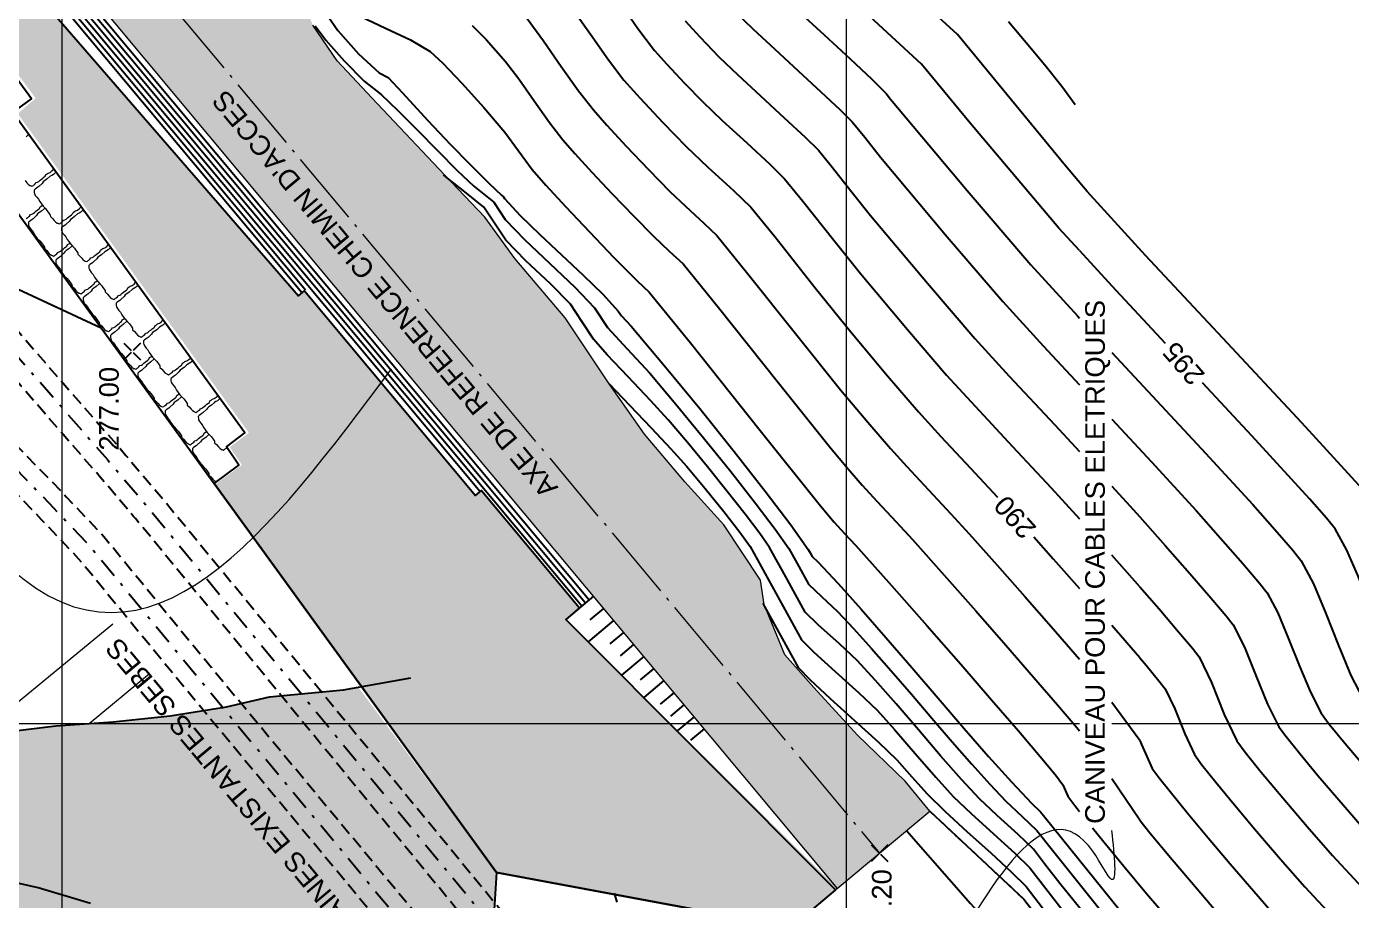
# Model space of a CAD drawing. Extents: x 62405 to 62842, y 108162 to 109685.
# Drawn here: x 62498.88 to 62541.1, y 108494.36 to 108522.2 of the extents above; entities that cross this region are included whole.
import ezdxf
from ezdxf.enums import TextEntityAlignment as Align

# ---------------------------------------------------------------- set-up
doc = ezdxf.new("R2010")
doc.units = 0
doc.header["$LTSCALE"] = 0.999976
doc.header["$MEASUREMENT"] = 0
for name, pattern in [('ACAD_ISO04W100', [30, 24, -3, 0, -3]), ('DOT', [0.55, 0.3, -0.25]), ('NASCOSTA', [9.525, 6.35, -3.175]), ('TRATTEGGIATA2', [9.525, 6.35, -3.175]), ('TRATTOPUNTO2', [12.7, 6.35, -3.175, 0, -3.175])]:
    doc.linetypes.add(name, pattern=pattern)
for name, color, linetype in [('-GZ-Bord route', 7, 'Continuous'), ('colore lago', 131, 'Continuous'), ('Conduite 1000', 170, 'Continuous'), ('coordinate', 2, 'Continuous'), ('curve livello 1 m', 2, 'Continuous'), ('curve livello 1m', 2, 'Continuous'), ('curve livello 5 m', 7, 'Continuous'), ('Limite fiume', 6, 'Continuous'), ('LIN010CO', 2, 'Continuous'), ('LIN018CO', 6, 'Continuous'), ('LIN018TR', 6, 'NASCOSTA'), ('LIN035CO', 1, 'Continuous'), ('pendenze', 2, 'Continuous'), ('Per+Mod Surf', 7, 'Continuous'), ('scavo 1', 254, 'Continuous'), ('TalusHautBas', 7, 'Continuous'), ('TEXT035', 1, 'Continuous')]:
    doc.layers.add(name, color=color, linetype=linetype)
doc.layers.add('0_Hatch', color=2, linetype='Continuous', lineweight=9)
doc.layers.add('Colori bordi', color=5, linetype='Continuous', plot=False)
doc.styles.add('ARIAL', font='arial.ttf')

# ---------------------------------------------------------------- blocks, each defined once
blk = doc.blocks.new('quote')
at = {"layer": 'LIN018CO'}
for p, q in [((0.001, 0.001), (-0.001, -0.001)), ((0.001, -0.001), (-0.001, 0.001))]:
    blk.add_line(p, q, dxfattribs=at)
at = {"layer": 'LIN035CO'}
for p, q in [((-0.013, 0.013), (-0.106, 0.106)), ((0.106, 0.106), (0.013, 0.013)), ((-0.013, -0.013), (-0.106, -0.106)), ((0.106, -0.106), (0.013, -0.013))]:
    blk.add_line(p, q, dxfattribs=at)
at = {"layer": 'TEXT035', "style": 'ARIAL'}
blk.add_attdef('VALORE', text='', height=0.25, dxfattribs=at).set_placement((0, 0.33), align=Align.CENTER)

msp = doc.modelspace()

# ---------------------------------------------------------------- hatches: boundary and pattern name
at = {"layer": '0_Hatch'}
h = msp.add_hatch(color=23, dxfattribs=at)
h.dxf.hatch_style = 1
h.paths.add_polyline_path([(62483.297, 108515.684), (62482.032, 108517.097), (62480.797, 108518.624), (62479.381, 108520.094), (62478.303, 108521.736), (62477.321, 108523.279), (62476.207, 108524.706), (62475.417, 108526.585), (62474.691, 108527.672), (62474.199, 108528.908), (62473.682, 108529.326), (62472.861, 108530.056), (62471.982, 108530.92), (62470.881, 108534.491), (62470.759, 108537.242), (62470.68, 108538.889), (62471.308, 108540.459), (62471.782, 108541.391), (62472.425, 108542.8), (62472.512, 108542.945), (62471.397, 108544.28), (62471.521, 108544.381), (62471.307, 108544.63), (62468.158, 108548.302), (62467.459, 108547.562), (62466.818, 108546.48), (62466.033, 108544.564), (62465.943, 108542.034), (62464.463, 108541.58), (62464.922, 108540.056), (62465.635, 108538.368), (62466.526, 108536.084), (62467.294, 108533.586), (62467.904, 108531.734), (62468.335, 108529.356), (62469.135, 108527.456), (62470.188, 108525.91), (62471.267, 108524.698), (62472.873, 108522.774), (62474.189, 108520.808), (62475.889, 108518.535), (62477.975, 108515.927), (62480.167, 108513.315), (62482.457, 108510.57), (62484.555, 108507.662), (62486.92, 108504.999), (62489.135, 108502.419), (62490.622, 108500.479), (62491.827, 108498.973), (62493.129, 108497.806), (62494.48, 108496.495), (62496.19, 108495.56), (62497.742, 108495.099), (62499.247, 108494.765), (62500.915, 108494.258), (62502.672, 108493.881), (62504.595, 108493.435), (62506.229, 108492.99), (62508.5, 108492.315), (62510.226, 108491.698), (62512.018, 108490.794), (62513.477, 108490.005), (62515.152, 108489.294), (62513.59, 108490.987), (62513.852, 108495.246), (62509.448, 108501.151), (62508.982, 108501.068), (62506.616, 108500.849), (62505.254, 108500.524), (62503.455, 108500.237), (62501.638, 108500.05), (62499.811, 108499.923), (62498.418, 108499.75), (62497.259, 108500.191), (62496.031, 108500.762), (62495.132, 108501.512), (62493.506, 108503.289), (62492.119, 108504.715), (62490.787, 108506.486), (62489.29, 108508.763), (62487.365, 108510.725), (62486.104, 108512.363), (62484.545, 108514.141)])
at = {"layer": 'colore lago', "ltscale": 2.5}
msp.add_hatch(color=256, dxfattribs=at).paths.add_polyline_path([(62418.386, 108536.339), (62418.985, 108535.375), (62423.804, 108527.74), (62427.401, 108522.066), (62428.917, 108522.33), (62431.999, 108520.483), (62435.209, 108517.103), (62435.248, 108508.375), (62442.532, 108497.745), (62448.327, 108490.271), (62450.507, 108487.501), (62519.333, 108487.501), (62517.305, 108489.509), (62515.162, 108489.283), (62513.477, 108490.005), (62512.018, 108490.794), (62510.226, 108491.698), (62508.5, 108492.315), (62506.793, 108492.848), (62504.595, 108493.435), (62502.672, 108493.881), (62500.915, 108494.258), (62499.247, 108494.765), (62497.742, 108495.099), (62496.19, 108495.56), (62494.48, 108496.495), (62493.129, 108497.806), (62491.827, 108498.973), (62490.622, 108500.479), (62489.135, 108502.419), (62486.92, 108504.999), (62484.555, 108507.662), (62482.457, 108510.57), (62480.167, 108513.315), (62477.975, 108515.927), (62475.889, 108518.535), (62474.189, 108520.808), (62472.873, 108522.774), (62471.267, 108524.698), (62470.188, 108525.91), (62469.135, 108527.456), (62468.335, 108529.356), (62467.904, 108531.734), (62467.294, 108533.586), (62466.526, 108536.084), (62465.635, 108538.368), (62464.922, 108540.056), (62464.463, 108541.58), (62465.943, 108542.034), (62466.033, 108544.564), (62466.818, 108546.48), (62467.459, 108547.562), (62468.158, 108548.302), (62471.307, 108544.63), (62466.582, 108550.14), (62461.323, 108555.669), (62452.234, 108564.908), (62445.975, 108571.355), (62438.597, 108578.993), (62431.968, 108586.051), (62422.759, 108596.383), (62419.614, 108600.43), (62418.386, 108602.152)])
at = {"layer": 'Limite fiume', "linetype": 'Continuous'}
h = msp.add_hatch(dxfattribs=at)
h.set_pattern_fill('DOTS', color=256, scale=5, angle=-44.9999, style=0)
h.set_pattern_definition([(225.00005426, (0.10277, -0.05915), (0.1104857485, -0.33145619904), [0, -0.3125])])
h.paths.add_polyline_path([(62504.878, 108507.605), (62505.742, 108508.232), (62505.354, 108508.795), (62505.963, 108509.256), (62498.597, 108519.418), (62499.167, 108519.911), (62493.894, 108527.02), (62493.514, 108526.744), (62492.516, 108530.934), (62507.543, 108513.616), (62507.737, 108513.778), (62513.187, 108507.255), (62513.381, 108507.417), (62516.504, 108503.679), (62516.063, 108503.311), (62524.715, 108494.745), (62523.716, 108493.9), (62524.201, 108493.33), (62513.852, 108495.246)])
at = {"layer": 'scavo 1'}
msp.add_hatch(color=256, dxfattribs=at).paths.add_polyline_path([(62471.01, 108566.95), (62490.287, 108543.354), (62493.868, 108538.026), (62496.302, 108534.794), (62498.473, 108532.507), (62499.4, 108531.059), (62500.442, 108530.191), (62502.093, 108528.83), (62504.467, 108527.208), (62507.064, 108524.292), (62507.501, 108523.45), (62508, 108522.241), (62508.782, 108521.102), (62509.886, 108519.928), (62512.198, 108517.473), (62513.479, 108516.121), (62514.44, 108514.804), (62516.041, 108512.919), (62517.447, 108510.814), (62518.571, 108509.21), (62519.852, 108507.691), (62521.103, 108506.321), (62522.265, 108504.564), (62522.384, 108503.79), (62523.04, 108502.181), (62523.963, 108501.139), (62525.363, 108499.62), (62526.882, 108498.16), (62527.663, 108497.205), (62524.715, 108494.745), (62493.673, 108531.901), (62492.516, 108530.934), (62481.544, 108544.066), (62482.701, 108545.034), (62468.3, 108562.272), (62452.365, 108578.929), (62457.128, 108582.909), (62469.779, 108568.539)])

# ---------------------------------------------------------------- linework, layer by layer
at = {"layer": '-GZ-Bord route', "flags": 128}
msp.add_lwpolyline([(62526.923, 108496.587), (62528.963, 108494.262), (62532.655, 108490.199), (62536.044, 108485.802), (62539.657, 108481.557), (62542.999, 108477.964), (62545.92, 108474.437), (62547.194, 108473.324), (62548.174, 108471.599), (62551.701, 108467.593), (62554.873, 108463.21), (62557.798, 108458.833), (62561.58, 108452.323), (62567.572, 108441.839), (62570.243, 108436.854), (62573.522, 108432.386), (62574.025, 108431.383), (62577.857, 108426.024), (62581.136, 108422.039), (62584.812, 108416.842), (62587.506, 108412.084), (62591.478, 108405.1), (62594.117, 108399.932), (62597.431, 108393.285)], dxfattribs=at)
at = {"layer": 'Colori bordi', "linetype": 'Continuous', "lineweight": 0, "flags": 128}
msp.add_lwpolyline([(62513.59, 108490.987), (62513.852, 108495.246), (62504.852, 108507.641), (62496.282, 108519.444)], dxfattribs=at)
at = {"layer": 'Conduite 1000', "linetype": 'TRATTEGGIATA2', "ltscale": 0.06, "flags": 128}
for points, elevation in [([(62462.951, 108569.266), (62468.482, 108563.313), (62474.066, 108557.787), (62475.014, 108556.513), (62475.806, 108554.754), (62477.042, 108551.158), (62484.673, 108530.139), (62485.796, 108527.96), (62486.539, 108527.03), (62496.147, 108515.461), (62498.015, 108513.188), (62499.314, 108511.67), (62499.508, 108511.447), (62501.86, 108508.75), (62502.044, 108508.532), (62503.096, 108507.296), (62503.169, 108507.21), (62506.669, 108502.962), (62510.917, 108497.796), (62515.172, 108492.623), (62520.198, 108486.553), (62525.225, 108480.482), (62530.361, 108474.313), (62535.499, 108468.144), (62540.212, 108462.497), (62544.926, 108456.851), (62565.713, 108432.084), (62567.128, 108430.36), (62568.411, 108428.898), (62569.163, 108427.961), (62570.114, 108426.834), (62570.457, 108426.45), (62575.082, 108420.662), (62582.399, 108411.97), (62582.754, 108410.872), (62581.736, 108410.542), (62581.445, 108411.441), (62574.254, 108419.984), (62569.64, 108425.759), (62569.306, 108426.133), (62568.337, 108427.281), (62567.592, 108428.209), (62566.312, 108429.667), (62564.89, 108431.401), (62544.106, 108456.164), (62539.391, 108461.812), (62534.677, 108467.459), (62529.539, 108473.629), (62524.402, 108479.799), (62519.374, 108485.87), (62514.347, 108491.942), (62510.09, 108497.117), (62505.844, 108502.281), (62502.347, 108506.525), (62502.28, 108506.604), (62501.229, 108507.839), (62501.048, 108508.052), (62498.701, 108510.744), (62498.504, 108510.971), (62497.195, 108512.501), (62495.322, 108514.78), (62485.71, 108526.354), (62484.894, 108527.375), (62483.691, 108529.709), (62476.034, 108550.802), (62474.81, 108554.36), (62474.086, 108555.967), (62473.256, 108557.084), (62467.714, 108562.568), (62462.167, 108568.537)], 279.04), ([(62463.405, 108565.574), (62465.133, 108563.791), (62469.02, 108559.793), (62472.915, 108555.789), (62473.768, 108554.683), (62474.27, 108553.501), (62475.053, 108551.212), (62475.959, 108548.424), (62476.864, 108545.64), (62482.403, 108528.776), (62483.598, 108526.257), (62484.158, 108525.609), (62494.437, 108513.44), (62495.976, 108511.575), (62496.99, 108510.456), (62498.469, 108508.942), (62499.969, 108507.403), (62500.142, 108507.214), (62501.341, 108505.952), (62503.051, 108503.871), (62504.767, 108501.782), (62509.889, 108495.622), (62515.014, 108489.461), (62518.195, 108485.622), (62525.264, 108477.098), (62530.391, 108470.978), (62534.032, 108466.633), (62535.529, 108464.845), (62535.642, 108464.708), (62536.737, 108463.404), (62545.242, 108453.253), (62545.418, 108453.044), (62561.204, 108434.247), (62563.166, 108431.887), (62565.561, 108428.98), (62566.396, 108428.011), (62567.418, 108426.731), (62568.805, 108425.067), (62572.623, 108420.422), (62576.608, 108415.646), (62580.658, 108410.792), (62581.152, 108409.337), (62580.139, 108408.993), (62579.709, 108410.26), (62575.787, 108414.96), (62571.799, 108419.739), (62567.981, 108424.384), (62566.589, 108426.054), (62565.572, 108427.328), (62564.743, 108428.291), (62562.342, 108431.205), (62560.383, 108433.561), (62544.599, 108452.356), (62544.422, 108452.566), (62535.917, 108462.716), (62534.82, 108464.023), (62534.706, 108464.161), (62533.211, 108465.946), (62529.571, 108470.291), (62524.442, 108476.413), (62517.372, 108484.939), (62514.19, 108488.777), (62509.066, 108494.938), (62503.943, 108501.1), (62502.224, 108503.191), (62500.538, 108505.243), (62499.359, 108506.485), (62499.192, 108506.668), (62497.703, 108508.194), (62496.211, 108509.723), (62495.167, 108510.875), (62493.616, 108512.754), (62483.344, 108524.914), (62482.694, 108525.668), (62481.407, 108528.378), (62475.846, 108545.308), (62474.941, 108548.093), (62474.037, 108550.874), (62473.27, 108553.119), (62472.836, 108554.139), (62472.105, 108555.087), (62468.252, 108559.048), (62464.365, 108563.045), (62462.637, 108564.829)], 277.833)]:
    msp.add_lwpolyline(points, close=True, dxfattribs=dict(at, elevation=elevation))
at = {"layer": 'Conduite 1000', "linetype": 'TRATTOPUNTO2', "ltscale": 0.1, "flags": 128}
for points, elevation in [([(62462.559, 108568.901), (62468.098, 108562.94), (62473.661, 108557.435), (62474.55, 108556.24), (62475.308, 108554.557), (62476.538, 108550.98), (62484.182, 108529.924), (62485.345, 108527.667), (62486.124, 108526.692), (62495.734, 108515.121), (62497.605, 108512.844), (62498.909, 108511.32), (62499.105, 108511.096), (62501.454, 108508.401), (62501.636, 108508.186), (62502.688, 108506.95), (62502.758, 108506.868), (62506.256, 108502.622), (62510.504, 108497.456), (62514.759, 108492.282), (62519.786, 108486.211), (62524.813, 108480.14), (62529.95, 108473.971), (62535.088, 108467.802), (62539.801, 108462.154), (62544.516, 108456.507), (62565.301, 108431.742), (62566.72, 108430.013), (62568.001, 108428.553), (62568.75, 108427.621), (62569.71, 108426.484), (62570.049, 108426.105), (62574.668, 108420.323), (62581.922, 108411.705), (62582.245, 108410.707)], 279.04), ([(62463.021, 108565.201), (62464.749, 108563.418), (62468.636, 108559.42), (62472.51, 108555.438), (62473.302, 108554.411), (62473.77, 108553.31), (62474.545, 108551.043), (62475.45, 108548.258), (62476.355, 108545.474), (62481.905, 108528.577), (62483.146, 108525.962), (62483.751, 108525.261), (62494.026, 108513.097), (62495.571, 108511.225), (62496.601, 108510.09), (62498.086, 108508.568), (62499.58, 108507.036), (62499.751, 108506.85), (62500.939, 108505.597), (62502.637, 108503.531), (62504.355, 108501.441), (62509.478, 108495.28), (62514.602, 108489.119), (62517.784, 108485.281), (62524.853, 108476.755), (62529.981, 108470.634), (62533.622, 108466.289), (62535.117, 108464.503), (62535.231, 108464.366), (62536.327, 108463.06), (62544.832, 108452.909), (62545.008, 108452.7), (62560.794, 108433.904), (62562.754, 108431.546), (62565.152, 108428.636), (62565.984, 108427.67), (62567.003, 108426.392), (62568.393, 108424.725), (62572.211, 108420.08), (62576.198, 108415.303), (62580.184, 108410.526), (62580.646, 108409.165)], 277.833)]:
    msp.add_lwpolyline(points, dxfattribs=dict(at, elevation=elevation))
at = {"layer": 'coordinate', "linetype": 'Continuous', "lineweight": 0}
for p, q in [((62500, 108634.678), (62500, 108487.501)), ((62525, 108634.678), (62525, 108487.501)), ((62491.225, 108500), (62501.294, 108500)), ((62501.294, 108500), (62532.435, 108500)), ((62533.462, 108500), (62561.886, 108500))]:
    msp.add_line(p, q, dxfattribs=at)
at = {"layer": 'curve livello 1 m'}
for p, q in [((62534.034, 108506.93), (62534.357, 108506.578)), ((62534.357, 108504.349), (62533.462, 108505.359)), ((62534.357, 108499.459), (62533.462, 108500.664)), ((62534.357, 108496.912), (62533.462, 108498.238))]:
    msp.add_line(p, q, dxfattribs=at)
at = {"layer": 'curve livello 1 m', "flags": 128}
for points in [[(62541.572, 108507.336), (62539.521, 108509.572), (62537, 108512.27), (62534.541, 108514.903), (62532.676, 108516.945), (62532.676, 108516.945), (62531.99, 108517.756), (62528.544, 108521.937), (62524.577, 108525.575)], [(62517.772, 108522.979), (62518.364, 108522.137), (62518.889, 108521.431), (62519.279, 108520.995), (62519.848, 108520.39), (62520.427, 108519.796), (62521.05, 108519.204), (62521.83, 108518.486), (62522.561, 108517.811), (62523.037, 108517.347), (62523.619, 108516.632), (62524.603, 108515.394), (62525.459, 108514.329), (62526.953, 108512.544), (62528.198, 108511.093), (62529.107, 108510.098), (62530.305, 108508.815), (62531.533, 108507.501), (62532.435, 108506.518)], [(62508.347, 108522.719), (62508.802, 108522.067), (62509.456, 108521.327), (62510.115, 108520.72), (62510.406, 108520.567), (62510.864, 108520.087), (62511.67, 108519.202), (62512.375, 108518.443), (62513.003, 108517.806), (62513.615, 108517.202), (62514.026, 108516.813), (62514.081, 108516.769), (62514.112, 108516.722), (62514.607, 108516.181), (62515.234, 108515.57), (62515.926, 108514.925), (62516.618, 108514.28), (62517.244, 108513.671), (62517.737, 108513.131), (62517.834, 108512.984), (62518.147, 108512.647), (62519.212, 108511.386), (62520.332, 108510.024), (62521.429, 108508.659), (62522.422, 108507.392), (62523.236, 108506.319), (62523.79, 108505.54), (62523.852, 108505.427), (62523.915, 108505.313), (62524.099, 108505.141), (62524.747, 108504.452), (62525.477, 108503.639), (62526.266, 108502.736), (62527.09, 108501.78), (62527.927, 108500.806), (62528.751, 108499.85), (62529.54, 108498.947), (62530.271, 108498.133), (62530.918, 108497.444), (62531.195, 108497.186), (62531.331, 108497.01), (62533.721, 108494.048)], [(62509.527, 108522.514), (62510.319, 108522.142), (62511.116, 108521.77), (62511.742, 108521.399), (62512.146, 108521.025), (62512.752, 108520.392), (62513.449, 108519.62), (62514.124, 108518.828), (62514.561, 108518.232), (62514.993, 108517.643), (62515.432, 108517.141), (62516.066, 108516.449), (62516.814, 108515.654), (62517.597, 108514.84), (62518.333, 108514.092), (62518.72, 108513.729), (62520.034, 108512.116), (62522.253, 108509.325), (62524.183, 108506.924), (62524.616, 108506.412), (62524.949, 108506.052), (62525.301, 108505.672), (62526.442, 108504.392), (62527.571, 108503.115), (62528.648, 108501.888), (62529.635, 108500.753), (62530.493, 108499.757), (62531.184, 108498.943), (62531.668, 108498.357), (62531.907, 108498.043), (62532.067, 108497.686), (62532.286, 108497.379), (62532.435, 108497.189)], [(62514.833, 108522.456), (62515.351, 108521.736), (62515.919, 108520.925), (62516.471, 108520.15), (62516.941, 108519.537), (62517.367, 108519.055), (62517.991, 108518.381), (62518.7, 108517.637), (62519.38, 108516.944), (62519.883, 108516.47), (62520.476, 108515.925), (62520.878, 108515.538), (62521.826, 108514.374), (62523.428, 108512.36), (62524.821, 108510.626), (62525.686, 108509.592), (62526.407, 108508.753), (62526.933, 108508.177), (62527.627, 108507.434), (62528.338, 108506.673), (62528.917, 108506.042), (62529.808, 108505.042), (62530.69, 108504.045), (62531.531, 108503.086), (62532.302, 108502.2), (62532.435, 108502.046)], [(62519.863, 108522.379), (62520.332, 108521.863), (62520.951, 108521.222), (62521.532, 108520.666), (62522.266, 108519.986), (62523.027, 108519.288), (62523.687, 108518.675), (62524.116, 108518.252), (62524.516, 108517.761), (62525.191, 108516.912), (62525.778, 108516.181), (62527.587, 108514.019), (62529.094, 108512.263), (62530.194, 108511.059), (62531.644, 108509.506), (62532.435, 108508.66)], [(62521.475, 108522.649), (62522.027, 108522.117), (62522.722, 108521.47), (62523.474, 108520.78), (62524.195, 108520.117), (62524.797, 108519.552), (62525.195, 108519.156), (62525.589, 108518.668), (62526.097, 108518.032), (62528.221, 108515.495), (62529.989, 108513.434), (62531.281, 108512.02), (62532.435, 108510.784)], [(62523.432, 108522.72), (62524.296, 108521.927), (62525.124, 108521.165), (62525.817, 108520.516), (62526.274, 108520.061), (62526.416, 108519.884), (62528.854, 108516.97), (62530.885, 108514.604), (62532.367, 108512.981), (62532.435, 108512.909)], [(62513.077, 108522.231), (62513.528, 108521.782), (62514.14, 108521.084), (62514.566, 108520.524), (62515.058, 108519.83), (62515.548, 108519.139), (62515.967, 108518.59), (62516.347, 108518.156), (62516.895, 108517.557), (62517.543, 108516.869), (62518.219, 108516.165), (62518.857, 108515.518), (62519.363, 108515.045), (62519.799, 108514.633), (62520.93, 108513.245), (62522.84, 108510.842), (62524.502, 108508.775), (62525.053, 108508.117), (62525.511, 108507.582), (62525.986, 108507.065), (62526.594, 108506.415), (62527.109, 108505.857), (62528.125, 108504.717), (62529.13, 108503.58), (62530.09, 108502.487), (62530.969, 108501.476), (62531.733, 108500.589), (62532.348, 108499.865), (62532.435, 108499.76)], [(62532.302, 108519.702), (62531.868, 108520.283), (62531.326, 108520.967), (62530.74, 108521.678), (62530.171, 108522.341)], [(62533.174, 108493.212), (62531.81, 108494.903), (62531.81, 108494.903), (62531.324, 108495.53), (62530.964, 108495.993), (62530.964, 108495.993), (62530.478, 108496.459), (62529.809, 108497.066), (62529.247, 108497.598), (62529.247, 108497.598), (62528.674, 108498.215), (62528.01, 108498.97), (62527.301, 108499.794), (62526.592, 108500.618), (62525.928, 108501.373), (62525.355, 108501.99), (62525.355, 108501.99), (62524.783, 108502.529), (62524.106, 108503.141), (62523.691, 108503.546), (62523.691, 108503.546), (62523.124, 108504.575), (62522.56, 108505.6), (62522.242, 108506.046), (62521.776, 108506.66), (62521.207, 108507.386), (62520.58, 108508.167), (62519.938, 108508.947), (62519.328, 108509.67), (62519.328, 108509.67), (62518.764, 108510.288), (62518.053, 108511.035), (62517.384, 108511.74), (62516.946, 108512.234), (62516.946, 108512.234), (62516.571, 108512.804), (62516.209, 108513.349), (62516.209, 108513.349), (62515.575, 108514.001), (62514.79, 108514.733), (62514.154, 108515.386), (62514.154, 108515.386), (62513.791, 108515.937), (62513.452, 108516.443), (62513.452, 108516.443), (62512.903, 108516.883), (62512.238, 108517.405), (62512.238, 108517.405), (62512.163, 108517.476)], [(62533.462, 108511.809), (62534.322, 108510.888), (62536.326, 108508.744), (62537.956, 108506.966), (62538.657, 108506.175), (62539.23, 108505.513), (62539.502, 108505.181), (62539.889, 108504.439), (62540.285, 108503.496), (62540.686, 108502.482), (62541.085, 108501.529), (62541.477, 108500.769), (62541.799, 108500.352), (62542.415, 108499.614), (62543.141, 108498.773), (62550.988, 108490.328), (62552.919, 108488.197), (62552.937, 108488.172)], [(62517.447, 108510.814), (62518.09, 108510.14), (62518.78, 108509.417), (62519.416, 108508.74), (62519.919, 108508.181), (62520.502, 108507.486), (62521.097, 108506.75), (62521.609, 108506.091), (62521.944, 108505.63), (62522.76, 108504.149), (62523.58, 108502.662), (62523.973, 108502.267), (62524.653, 108501.647), (62525.398, 108500.973), (62525.983, 108500.415), (62526.542, 108499.802), (62527.197, 108499.045), (62527.852, 108498.287), (62528.412, 108497.674), (62528.979, 108497.13), (62529.691, 108496.483), (62530.372, 108495.862), (62530.848, 108495.396), (62531.36, 108494.739), (62532.049, 108493.849)], [(62533.462, 108509.685), (62534.728, 108508.329), (62536.148, 108506.782), (62536.928, 108505.903), (62537.637, 108505.092), (62538.169, 108504.47), (62538.417, 108504.161), (62538.753, 108503.517), (62539.098, 108502.697), (62539.445, 108501.817), (62539.792, 108500.989), (62540.133, 108500.328), (62540.397, 108499.979), (62540.906, 108499.358), (62541.56, 108498.585), (62542.259, 108497.778), (62549.098, 108490.419), (62551.74, 108487.501)], [(62533.462, 108507.554), (62534.034, 108506.93)], [(62534.357, 108506.578), (62535.166, 108505.668), (62535.949, 108504.776), (62536.62, 108504.002), (62537.104, 108503.43), (62537.332, 108503.142), (62537.69, 108502.431), (62538.057, 108501.526), (62538.426, 108500.615), (62538.788, 108499.888), (62539.018, 108499.579), (62539.454, 108499.039), (62540.034, 108498.344), (62540.696, 108497.567), (62541.378, 108496.783), (62547.207, 108490.51), (62549.932, 108487.501)], [(62534.357, 108504.349), (62534.97, 108503.646), (62535.593, 108502.92), (62536.036, 108502.393), (62536.247, 108502.122), (62536.642, 108501.3), (62537.045, 108500.286), (62537.444, 108499.448), (62537.715, 108499.083), (62538.228, 108498.448), (62538.912, 108497.628), (62539.692, 108496.712), (62540.496, 108495.788), (62545.316, 108490.601), (62548.124, 108487.501)], [(62522.34, 108503.826), (62522.396, 108503.723), (62523.468, 108501.778), (62523.84, 108501.396), (62524.49, 108500.797), (62525.268, 108500.095), (62526.025, 108499.404), (62526.611, 108498.84), (62527.093, 108498.295), (62527.576, 108497.751), (62528.142, 108497.203), (62528.857, 108496.548), (62529.604, 108495.872), (62530.268, 108495.261), (62530.732, 108494.799), (62531.396, 108493.948), (62532.289, 108492.796), (62532.628, 108492.376), (62532.966, 108491.956), (62534.515, 108489.962), (62536.427, 108487.501)], [(62534.357, 108499.459), (62534.415, 108499.33), (62534.756, 108498.567), (62534.971, 108498.269), (62535.362, 108497.774), (62535.893, 108497.123), (62536.531, 108496.358), (62537.24, 108495.521), (62537.986, 108494.654), (62538.733, 108493.798), (62541.534, 108490.783), (62544.507, 108487.501)], [(62532.847, 108496.669), (62533.206, 108496.226), (62533.849, 108495.449), (62534.575, 108494.584), (62535.357, 108493.666), (62536.165, 108492.729), (62536.97, 108491.807), (62537.752, 108490.966), (62540.89, 108487.501)], [(62534.357, 108496.912), (62534.681, 108496.515), (62535.393, 108495.661), (62536.185, 108494.727), (62537.017, 108493.758), (62537.852, 108492.802), (62539.643, 108490.874), (62542.698, 108487.501)]]:
    msp.add_lwpolyline(points, dxfattribs=at)
at = {"layer": 'curve livello 1m', "linetype": 'Continuous', "lineweight": 0, "flags": 128}
for points in [[(62497.761, 108500), (62501.624, 108503.174)], [(62500.87, 108499.997), (62502.801, 108501.584)]]:
    msp.add_lwpolyline(points, dxfattribs=at)
at = {"layer": 'curve livello 5 m'}
for p, q in [((62532.435, 108515.058), (62533.462, 108513.934)), ((62534.357, 108502.083), (62533.462, 108503.115))]:
    msp.add_line(p, q, dxfattribs=at)
at = {"layer": 'curve livello 5 m', "flags": 128}
for points in [[(62516.296, 108522.73), (62516.848, 108521.949), (62517.423, 108521.134), (62517.915, 108520.484), (62517.915, 108520.484), (62518.418, 108519.92), (62519.155, 108519.137), (62519.904, 108518.37), (62519.904, 108518.37), (62520.592, 108517.72), (62521.405, 108516.973), (62521.958, 108516.442), (62521.958, 108516.442), (62522.723, 108515.503), (62524.016, 108513.877), (62525.14, 108512.478), (62525.14, 108512.478), (62526.32, 108511.068), (62527.303, 108509.923), (62527.303, 108509.923), (62528.02, 108509.137), (62528.966, 108508.125), (62529.823, 108507.207)], [(62532.435, 108515.058), (62531.781, 108515.774), (62528.949, 108519.121), (62527.403, 108520.995), (62525.624, 108522.627)], [(62508.081, 108522.215), (62508.418, 108521.758), (62508.996, 108521.105), (62509.64, 108520.452), (62509.64, 108520.452), (62510.177, 108520.027), (62510.708, 108519.525), (62511.329, 108518.9), (62511.98, 108518.235), (62512.601, 108517.61), (62513.132, 108517.109), (62513.132, 108517.109), (62513.767, 108516.606), (62514.133, 108516.054), (62514.757, 108515.396), (62515.554, 108514.646), (62516.351, 108513.897), (62516.973, 108513.24), (62516.973, 108513.24), (62517.39, 108512.609), (62518.016, 108511.931), (62518.738, 108511.158), (62518.738, 108511.158), (62519.575, 108510.167), (62520.456, 108509.096), (62521.318, 108508.023), (62522.099, 108507.026), (62522.739, 108506.183), (62523.175, 108505.57), (62523.175, 108505.57), (62523.488, 108505.001), (62523.803, 108504.429), (62524.216, 108504.039), (62524.727, 108503.566), (62524.727, 108503.566), (62525.236, 108503.025), (62525.809, 108502.386), (62526.429, 108501.677), (62527.076, 108500.926), (62527.733, 108500.161), (62528.381, 108499.41), (62529.001, 108498.701), (62529.574, 108498.062), (62530.083, 108497.521), (62530.083, 108497.521), (62530.606, 108497.034), (62531.079, 108496.589), (62531.079, 108496.589), (62531.57, 108495.957), (62533.447, 108493.63)], [(62535.179, 108512.096), (62533.462, 108513.934)], [(62553.883, 108489.119), (62553.84, 108489.176), (62552.879, 108490.237), (62544.023, 108499.769), (62543.258, 108500.661), (62542.821, 108501.209), (62542.452, 108501.907), (62542.077, 108502.773), (62541.699, 108503.721), (62541.323, 108504.666), (62540.951, 108505.521), (62540.587, 108506.201), (62540.304, 108506.538), (62539.764, 108507.151), (62537.924, 108509.158), (62536.35, 108510.842)], [(62530.975, 108505.946), (62531.601, 108505.243), (62532.435, 108504.299)], [(62534.357, 108502.083), (62534.557, 108501.849), (62534.965, 108501.359), (62535.162, 108501.102), (62535.162, 108501.102), (62535.471, 108500.458), (62535.787, 108499.664), (62536.1, 108499.007), (62536.1, 108499.007), (62536.338, 108498.682), (62536.78, 108498.128), (62537.377, 108497.404), (62538.081, 108496.567), (62538.844, 108495.677), (62539.615, 108494.793), (62539.615, 108494.793), (62543.425, 108490.692), (62546.315, 108487.501)]]:
    msp.add_lwpolyline(points, dxfattribs=at)
at = {"layer": 'Limite fiume', "linetype": 'Continuous'}
for p, q in [((62494.752, 108521.551), (62504.852, 108507.641)), ((62498.446, 108513.908), (62501.256, 108512.594)), ((62513.852, 108495.246), (62513.59, 108490.987)), ((62513.852, 108495.246), (62524.201, 108493.33))]:
    msp.add_line(p, q, dxfattribs=at)
at = {"layer": 'Limite fiume', "linetype": 'Continuous', "flags": 128}
msp.add_lwpolyline([(62504.852, 108507.641), (62505.646, 108508.229), (62505.251, 108508.812), (62505.83, 108509.251), (62498.441, 108519.457), (62499.034, 108519.89), (62493.887, 108526.95), (62493.528, 108526.685), (62492.516, 108530.934), (62507.543, 108513.616), (62507.737, 108513.778), (62513.187, 108507.255), (62513.381, 108507.417), (62516.504, 108503.679), (62516.063, 108503.311), (62524.663, 108494.702), (62523.716, 108493.9), (62524.201, 108493.33), (62513.852, 108495.246)], close=True, dxfattribs=at)
at = {"layer": 'LIN010CO', "linetype": 'Continuous', "lineweight": 0, "flags": 128}
for points in [[(62499.022, 108518.655), (62498.977, 108518.7), (62498.958, 108518.725), (62498.919, 108518.734), (62498.898, 108518.718), (62498.864, 108518.686)], [(62498.83, 108517.286), (62498.891, 108517.215), (62498.93, 108517.172), (62498.984, 108517.135), (62498.984, 108517.135), (62499.002, 108517.128), (62499.044, 108517.108), (62499.076, 108517.126), (62499.097, 108517.141), (62499.118, 108517.157), (62499.155, 108517.185), (62499.187, 108517.229), (62499.23, 108517.242), (62499.266, 108517.263), (62499.309, 108517.302), (62499.35, 108517.333), (62499.396, 108517.368), (62499.442, 108517.403), (62499.471, 108517.425), (62499.49, 108517.478), (62499.53, 108517.502), (62499.563, 108517.527), (62499.63, 108517.551), (62499.688, 108517.596), (62499.727, 108517.631), (62499.731, 108517.66), (62499.731, 108517.675)], [(62499.884, 108517.463), (62499.849, 108517.499), (62499.83, 108517.524), (62499.791, 108517.533), (62499.77, 108517.517), (62499.736, 108517.485), (62499.68, 108517.455), (62499.631, 108517.425), (62499.537, 108517.341), (62499.455, 108517.285), (62499.409, 108517.251), (62499.376, 108517.199), (62499.269, 108517.099), (62499.236, 108517.074), (62499.149, 108517.015), (62499.119, 108516.985), (62499.121, 108516.914), (62499.126, 108516.873), (62499.155, 108516.817), (62499.207, 108516.757), (62499.258, 108516.698), (62499.299, 108516.618), (62499.349, 108516.544), (62499.402, 108516.473), (62499.481, 108516.395), (62499.529, 108516.34), (62499.57, 108516.286), (62499.635, 108516.191), (62499.639, 108516.142), (62499.702, 108516.085), (62499.763, 108516.014), (62499.802, 108515.971), (62499.856, 108515.934), (62499.856, 108515.934), (62499.874, 108515.927), (62499.916, 108515.907), (62499.948, 108515.925), (62499.969, 108515.94), (62499.99, 108515.956), (62500.027, 108515.984), (62500.059, 108516.028), (62500.102, 108516.041), (62500.138, 108516.062), (62500.181, 108516.101), (62500.223, 108516.132), (62500.268, 108516.167), (62500.314, 108516.202), (62500.343, 108516.224), (62500.362, 108516.277), (62500.402, 108516.301), (62500.436, 108516.326), (62500.502, 108516.35), (62500.56, 108516.395), (62500.599, 108516.43), (62500.603, 108516.459), (62500.603, 108516.47)], [(62498.862, 108516.082), (62498.894, 108516.1), (62498.915, 108516.115), (62498.936, 108516.131), (62498.973, 108516.16), (62499.005, 108516.203), (62499.048, 108516.216), (62499.084, 108516.237), (62499.127, 108516.276), (62499.168, 108516.307), (62499.214, 108516.342), (62499.26, 108516.377), (62499.289, 108516.399), (62499.308, 108516.452), (62499.348, 108516.476), (62499.381, 108516.501)], [(62499.466, 108516.41), (62499.449, 108516.399), (62499.355, 108516.315), (62499.273, 108516.259), (62499.227, 108516.225), (62499.194, 108516.173), (62499.087, 108516.073), (62499.054, 108516.048), (62498.967, 108515.989), (62498.937, 108515.96), (62498.939, 108515.889), (62498.944, 108515.847), (62498.973, 108515.791), (62499.025, 108515.731), (62499.076, 108515.672), (62499.117, 108515.592), (62499.167, 108515.518), (62499.22, 108515.447), (62499.299, 108515.369), (62499.347, 108515.314), (62499.388, 108515.26), (62499.453, 108515.166), (62499.457, 108515.117), (62499.52, 108515.059), (62499.581, 108514.988), (62499.62, 108514.945), (62499.674, 108514.908), (62499.674, 108514.908), (62499.692, 108514.902), (62499.734, 108514.881), (62499.766, 108514.899), (62499.787, 108514.914), (62499.808, 108514.93), (62499.845, 108514.959), (62499.877, 108515.002), (62499.92, 108515.015), (62499.956, 108515.036), (62499.999, 108515.075), (62500.04, 108515.106), (62500.086, 108515.141), (62500.132, 108515.176), (62500.161, 108515.198), (62500.18, 108515.251), (62500.22, 108515.275), (62500.253, 108515.3)], [(62500.747, 108516.272), (62500.721, 108516.298), (62500.703, 108516.323), (62500.663, 108516.332), (62500.642, 108516.316), (62500.608, 108516.284), (62500.552, 108516.254), (62500.503, 108516.224), (62500.409, 108516.14), (62500.327, 108516.084), (62500.281, 108516.05), (62500.248, 108515.998), (62500.141, 108515.898), (62500.108, 108515.872), (62500.021, 108515.814), (62499.991, 108515.784), (62499.993, 108515.713), (62499.998, 108515.672), (62500.027, 108515.616), (62500.079, 108515.556), (62500.13, 108515.497), (62500.171, 108515.417), (62500.221, 108515.343), (62500.274, 108515.272), (62500.353, 108515.194), (62500.401, 108515.139), (62500.442, 108515.085), (62500.507, 108514.99), (62500.511, 108514.941), (62500.574, 108514.884), (62500.635, 108514.813), (62500.674, 108514.77), (62500.728, 108514.733), (62500.728, 108514.733), (62500.746, 108514.726), (62500.788, 108514.706), (62500.82, 108514.724), (62500.841, 108514.739), (62500.862, 108514.755), (62500.899, 108514.783), (62500.931, 108514.827), (62500.974, 108514.84), (62501.01, 108514.861), (62501.053, 108514.9), (62501.095, 108514.931), (62501.14, 108514.966), (62501.186, 108515.001), (62501.215, 108515.023), (62501.234, 108515.076), (62501.274, 108515.1), (62501.308, 108515.125), (62501.374, 108515.149), (62501.432, 108515.193), (62501.471, 108515.229), (62501.475, 108515.258), (62501.475, 108515.266)], [(62500.338, 108515.209), (62500.321, 108515.198), (62500.227, 108515.114), (62500.145, 108515.058), (62500.099, 108515.024), (62500.066, 108514.972), (62499.959, 108514.872), (62499.926, 108514.847), (62499.839, 108514.788), (62499.809, 108514.758), (62499.811, 108514.688), (62499.816, 108514.646), (62499.845, 108514.59), (62499.897, 108514.53), (62499.948, 108514.471), (62499.989, 108514.391), (62500.039, 108514.317), (62500.092, 108514.246), (62500.171, 108514.168), (62500.219, 108514.113), (62500.26, 108514.059), (62500.325, 108513.965), (62500.329, 108513.916), (62500.392, 108513.858), (62500.453, 108513.787), (62500.492, 108513.744), (62500.546, 108513.707), (62500.546, 108513.707), (62500.564, 108513.701), (62500.606, 108513.68), (62500.638, 108513.698), (62500.659, 108513.713), (62500.68, 108513.729), (62500.717, 108513.757), (62500.749, 108513.801), (62500.792, 108513.814), (62500.828, 108513.835), (62500.871, 108513.874), (62500.913, 108513.905), (62500.958, 108513.94), (62501.004, 108513.975), (62501.033, 108513.997), (62501.052, 108514.05), (62501.092, 108514.074), (62501.125, 108514.099)], [(62501.61, 108515.08), (62501.593, 108515.097), (62501.575, 108515.121), (62501.535, 108515.131), (62501.514, 108515.115), (62501.48, 108515.083), (62501.424, 108515.053), (62501.375, 108515.023), (62501.281, 108514.939), (62501.199, 108514.883), (62501.153, 108514.849), (62501.12, 108514.797), (62501.013, 108514.697), (62500.98, 108514.671), (62500.893, 108514.613), (62500.863, 108514.583), (62500.865, 108514.512), (62500.87, 108514.471), (62500.9, 108514.414), (62500.951, 108514.355), (62501.002, 108514.296), (62501.043, 108514.216), (62501.093, 108514.142), (62501.146, 108514.071), (62501.225, 108513.993), (62501.273, 108513.938), (62501.314, 108513.884), (62501.379, 108513.789), (62501.383, 108513.74), (62501.446, 108513.683), (62501.507, 108513.612), (62501.546, 108513.569), (62501.6, 108513.532), (62501.6, 108513.532), (62501.618, 108513.525), (62501.66, 108513.505), (62501.692, 108513.523), (62501.713, 108513.538), (62501.734, 108513.554), (62501.771, 108513.582), (62501.803, 108513.626), (62501.846, 108513.639), (62501.882, 108513.66), (62501.925, 108513.699), (62501.967, 108513.73), (62502.012, 108513.765), (62502.058, 108513.799), (62502.087, 108513.822), (62502.106, 108513.875), (62502.146, 108513.899), (62502.18, 108513.924), (62502.246, 108513.948), (62502.305, 108513.992), (62502.343, 108514.028), (62502.347, 108514.057), (62502.347, 108514.061)], [(62501.21, 108514.008), (62501.193, 108513.997), (62501.099, 108513.913), (62501.017, 108513.857), (62500.971, 108513.823), (62500.938, 108513.771), (62500.831, 108513.671), (62500.798, 108513.646), (62500.711, 108513.587), (62500.681, 108513.557), (62500.683, 108513.487), (62500.688, 108513.445), (62500.717, 108513.389), (62500.769, 108513.329), (62500.82, 108513.27), (62500.861, 108513.19), (62500.911, 108513.116), (62500.964, 108513.045), (62501.043, 108512.967), (62501.091, 108512.912), (62501.132, 108512.858), (62501.197, 108512.764), (62501.201, 108512.715), (62501.264, 108512.657), (62501.325, 108512.586), (62501.364, 108512.543), (62501.418, 108512.506), (62501.418, 108512.506), (62501.436, 108512.499), (62501.478, 108512.479), (62501.51, 108512.497), (62501.531, 108512.512), (62501.552, 108512.528), (62501.589, 108512.556), (62501.621, 108512.6), (62501.664, 108512.613), (62501.7, 108512.634), (62501.743, 108512.673), (62501.785, 108512.704), (62501.83, 108512.739), (62501.876, 108512.774), (62501.905, 108512.796), (62501.924, 108512.849), (62501.964, 108512.873), (62501.997, 108512.898)], [(62502.472, 108513.889), (62502.465, 108513.896), (62502.447, 108513.92), (62502.407, 108513.93), (62502.386, 108513.914), (62502.352, 108513.881), (62502.296, 108513.852), (62502.247, 108513.822), (62502.153, 108513.738), (62502.071, 108513.682), (62502.025, 108513.647), (62501.992, 108513.596), (62501.885, 108513.496), (62501.852, 108513.47), (62501.765, 108513.412), (62501.735, 108513.382), (62501.737, 108513.311), (62501.742, 108513.27), (62501.772, 108513.213), (62501.823, 108513.154), (62501.874, 108513.095), (62501.915, 108513.015), (62501.965, 108512.941), (62502.018, 108512.87), (62502.097, 108512.792), (62502.145, 108512.737), (62502.186, 108512.683), (62502.251, 108512.588), (62502.255, 108512.539), (62502.318, 108512.482), (62502.379, 108512.411), (62502.418, 108512.368), (62502.472, 108512.331), (62502.472, 108512.331), (62502.49, 108512.324), (62502.532, 108512.304), (62502.564, 108512.322), (62502.585, 108512.337), (62502.606, 108512.353), (62502.643, 108512.381), (62502.675, 108512.425), (62502.718, 108512.438), (62502.754, 108512.459), (62502.797, 108512.498), (62502.839, 108512.529), (62502.884, 108512.564), (62502.93, 108512.598), (62502.959, 108512.621), (62502.978, 108512.674), (62503.018, 108512.698), (62503.052, 108512.723), (62503.118, 108512.747), (62503.177, 108512.791), (62503.215, 108512.827), (62503.219, 108512.856), (62503.219, 108512.857)], [(62502.082, 108512.807), (62502.065, 108512.796), (62501.971, 108512.712), (62501.889, 108512.656), (62501.843, 108512.622), (62501.81, 108512.57), (62501.703, 108512.47), (62501.67, 108512.445), (62501.583, 108512.386), (62501.553, 108512.356), (62501.555, 108512.286), (62501.56, 108512.244), (62501.59, 108512.188), (62501.641, 108512.128), (62501.692, 108512.069), (62501.733, 108511.989), (62501.783, 108511.915), (62501.836, 108511.844), (62501.915, 108511.766), (62501.963, 108511.711), (62502.004, 108511.657), (62502.069, 108511.563), (62502.073, 108511.513), (62502.136, 108511.456), (62502.197, 108511.385), (62502.236, 108511.342), (62502.29, 108511.305), (62502.29, 108511.305), (62502.308, 108511.298), (62502.35, 108511.278), (62502.382, 108511.296), (62502.403, 108511.311), (62502.424, 108511.327), (62502.461, 108511.355), (62502.493, 108511.399), (62502.536, 108511.412), (62502.572, 108511.433), (62502.615, 108511.472), (62502.657, 108511.503), (62502.702, 108511.538), (62502.748, 108511.573), (62502.777, 108511.595), (62502.796, 108511.648), (62502.836, 108511.672), (62502.869, 108511.697)], [(62503.32, 108512.718), (62503.319, 108512.719), (62503.279, 108512.729), (62503.258, 108512.713), (62503.224, 108512.68), (62503.168, 108512.651), (62503.119, 108512.621), (62503.025, 108512.537), (62502.943, 108512.481), (62502.897, 108512.446), (62502.864, 108512.395), (62502.757, 108512.295), (62502.724, 108512.269), (62502.638, 108512.211), (62502.607, 108512.181), (62502.609, 108512.11), (62502.614, 108512.069), (62502.644, 108512.012), (62502.695, 108511.953), (62502.746, 108511.894), (62502.787, 108511.814), (62502.837, 108511.74), (62502.89, 108511.669), (62502.969, 108511.591), (62503.017, 108511.536), (62503.058, 108511.482), (62503.123, 108511.387), (62503.127, 108511.338), (62503.19, 108511.281), (62503.251, 108511.209), (62503.29, 108511.167), (62503.344, 108511.13), (62503.344, 108511.13), (62503.362, 108511.123), (62503.404, 108511.103), (62503.436, 108511.121), (62503.457, 108511.136), (62503.478, 108511.152), (62503.515, 108511.18), (62503.547, 108511.224), (62503.59, 108511.237), (62503.626, 108511.258), (62503.669, 108511.297), (62503.711, 108511.328), (62503.756, 108511.363), (62503.802, 108511.397), (62503.831, 108511.419), (62503.85, 108511.473), (62503.89, 108511.497), (62503.924, 108511.522), (62503.99, 108511.546), (62504.049, 108511.59), (62504.087, 108511.626), (62504.091, 108511.653)], [(62502.954, 108511.606), (62502.937, 108511.595), (62502.843, 108511.511), (62502.761, 108511.455), (62502.715, 108511.421), (62502.682, 108511.369), (62502.575, 108511.269), (62502.542, 108511.244), (62502.455, 108511.185), (62502.425, 108511.155), (62502.427, 108511.084), (62502.432, 108511.043), (62502.462, 108510.987), (62502.513, 108510.927), (62502.564, 108510.868), (62502.605, 108510.788), (62502.655, 108510.714), (62502.708, 108510.643), (62502.787, 108510.565), (62502.835, 108510.51), (62502.876, 108510.456), (62502.941, 108510.361), (62502.945, 108510.312), (62503.008, 108510.255), (62503.069, 108510.184), (62503.108, 108510.141), (62503.162, 108510.104), (62503.162, 108510.104), (62503.18, 108510.097), (62503.222, 108510.077), (62503.254, 108510.095), (62503.275, 108510.11), (62503.296, 108510.126), (62503.333, 108510.154), (62503.365, 108510.198), (62503.408, 108510.211), (62503.444, 108510.232), (62503.487, 108510.271), (62503.529, 108510.302), (62503.574, 108510.337), (62503.62, 108510.372), (62503.649, 108510.394), (62503.668, 108510.447), (62503.708, 108510.471), (62503.741, 108510.496)], [(62504.188, 108511.519), (62504.151, 108511.528), (62504.13, 108511.512), (62504.096, 108511.479), (62504.04, 108511.45), (62503.991, 108511.42), (62503.897, 108511.336), (62503.815, 108511.28), (62503.769, 108511.245), (62503.736, 108511.194), (62503.629, 108511.094), (62503.596, 108511.068), (62503.51, 108511.01), (62503.479, 108510.98), (62503.481, 108510.909), (62503.486, 108510.868), (62503.516, 108510.811), (62503.567, 108510.752), (62503.618, 108510.693), (62503.659, 108510.613), (62503.709, 108510.539), (62503.762, 108510.468), (62503.841, 108510.39), (62503.889, 108510.335), (62503.93, 108510.281), (62503.995, 108510.186), (62503.999, 108510.137), (62504.062, 108510.08), (62504.123, 108510.008), (62504.162, 108509.966), (62504.216, 108509.929), (62504.216, 108509.929), (62504.234, 108509.922), (62504.276, 108509.902), (62504.308, 108509.92), (62504.329, 108509.935), (62504.35, 108509.951), (62504.387, 108509.979), (62504.419, 108510.023), (62504.462, 108510.036), (62504.499, 108510.057), (62504.541, 108510.096), (62504.583, 108510.127), (62504.628, 108510.162), (62504.674, 108510.196), (62504.703, 108510.218), (62504.722, 108510.272), (62504.762, 108510.296), (62504.796, 108510.321), (62504.862, 108510.345), (62504.921, 108510.389), (62504.959, 108510.425), (62504.962, 108510.449)], [(62503.826, 108510.405), (62503.809, 108510.394), (62503.715, 108510.31), (62503.633, 108510.254), (62503.587, 108510.22), (62503.554, 108510.168), (62503.447, 108510.068), (62503.414, 108510.043), (62503.328, 108509.984), (62503.297, 108509.954), (62503.299, 108509.883), (62503.304, 108509.842), (62503.334, 108509.786), (62503.385, 108509.726), (62503.436, 108509.667), (62503.477, 108509.587), (62503.527, 108509.513), (62503.58, 108509.442), (62503.659, 108509.364), (62503.707, 108509.309), (62503.748, 108509.255), (62503.813, 108509.16), (62503.817, 108509.111), (62503.88, 108509.054), (62503.941, 108508.983), (62503.98, 108508.94), (62504.034, 108508.903), (62504.034, 108508.903), (62504.052, 108508.896), (62504.094, 108508.876), (62504.126, 108508.894), (62504.147, 108508.909), (62504.168, 108508.925), (62504.205, 108508.953), (62504.237, 108508.997), (62504.28, 108509.01), (62504.316, 108509.031), (62504.359, 108509.07), (62504.401, 108509.101), (62504.446, 108509.136), (62504.492, 108509.171), (62504.521, 108509.193), (62504.54, 108509.246), (62504.58, 108509.27), (62504.613, 108509.295)], [(62505.057, 108510.319), (62505.023, 108510.327), (62505.002, 108510.311), (62504.968, 108510.278), (62504.912, 108510.249), (62504.863, 108510.219), (62504.769, 108510.135), (62504.687, 108510.079), (62504.641, 108510.044), (62504.608, 108509.993), (62504.501, 108509.893), (62504.468, 108509.867), (62504.382, 108509.809), (62504.351, 108509.779), (62504.353, 108509.708), (62504.358, 108509.667), (62504.388, 108509.61), (62504.439, 108509.551), (62504.49, 108509.492), (62504.531, 108509.412), (62504.581, 108509.338), (62504.634, 108509.267), (62504.713, 108509.189), (62504.761, 108509.134), (62504.802, 108509.08), (62504.867, 108508.985), (62504.872, 108508.936), (62504.934, 108508.879), (62504.995, 108508.807), (62505.034, 108508.765), (62505.088, 108508.727), (62505.088, 108508.727), (62505.106, 108508.721), (62505.148, 108508.701), (62505.18, 108508.718), (62505.201, 108508.734), (62505.222, 108508.75), (62505.259, 108508.778), (62505.267, 108508.788)], [(62504.698, 108509.204), (62504.681, 108509.193), (62504.587, 108509.109), (62504.505, 108509.053), (62504.459, 108509.019), (62504.426, 108508.967), (62504.319, 108508.867), (62504.286, 108508.842), (62504.2, 108508.783), (62504.169, 108508.753), (62504.171, 108508.682), (62504.176, 108508.641), (62504.206, 108508.585), (62504.257, 108508.525), (62504.308, 108508.466), (62504.349, 108508.386), (62504.399, 108508.312), (62504.452, 108508.241), (62504.531, 108508.163), (62504.579, 108508.108), (62504.62, 108508.054), (62504.685, 108507.959), (62504.69, 108507.91), (62504.752, 108507.853), (62504.813, 108507.782), (62504.852, 108507.739), (62504.906, 108507.702), (62504.906, 108507.702), (62504.924, 108507.695), (62504.925, 108507.695)]]:
    msp.add_lwpolyline(points, dxfattribs=at)
at = {"layer": 'LIN018CO'}
msp.add_line((62516.944, 108504.047), (62516.063, 108503.311), dxfattribs=at)
at = {"layer": 'LIN018CO', "lineweight": 0}
for points in [[(62497.174, 108504.3), (62497.174, 108505.859), (62498.338, 108504.959), (62510.509, 108511.293)], [(62533.459, 108496.586), (62533.459, 108495.028), (62532.86, 108495.927), (62527.82, 108491.751)]]:
    msp.add_spline(points, degree=3, dxfattribs=at)
at = {"layer": 'LIN018TR', "linetype": 'ACAD_ISO04W100', "lineweight": 0, "ltscale": 0.1}
msp.add_line((62491.7, 108536.993), (62526.064, 108495.861), dxfattribs=at)
at = {"layer": 'LIN035CO', "linetype": 'Continuous', "lineweight": 0}
for p, q in [((62507.737, 108513.778), (62513.187, 108507.255)), ((62513.381, 108507.417), (62516.504, 108503.679)), ((62516.063, 108503.311), (62524.663, 108494.702)), ((62524.715, 108494.745), (62523.716, 108493.9))]:
    msp.add_line(p, q, dxfattribs=at)
at = {"layer": 'LIN035CO', "linetype": 'Continuous', "lineweight": 0, "flags": 128}
msp.add_lwpolyline([(62493.673, 108531.901), (62524.715, 108494.745), (62527.663, 108497.205), (62526.882, 108498.16), (62525.363, 108499.62), (62523.963, 108501.139), (62523.04, 108502.181), (62522.384, 108503.79), (62522.265, 108504.564), (62521.103, 108506.321), (62519.852, 108507.691), (62518.571, 108509.21), (62517.447, 108510.814), (62516.041, 108512.919), (62514.44, 108514.804), (62513.479, 108516.121), (62512.198, 108517.473), (62509.886, 108519.928), (62508.782, 108521.102), (62508, 108522.241)], dxfattribs=at)
at = {"layer": 'pendenze', "linetype": 'Continuous'}
for p, q in [((62493.704, 108531.584), (62516.806, 108503.932)), ((62493.73, 108531.319), (62516.691, 108503.836)), ((62493.756, 108531.054), (62516.576, 108503.74)), ((62493.781, 108530.79), (62513.338, 108507.381)), ((62493.807, 108530.525), (62507.773, 108513.808)), ((62493.833, 108530.26), (62507.658, 108513.712)), ((62517.265, 108503.663), (62516.826, 108503.297)), ((62517.585, 108503.28), (62516.773, 108502.601)), ((62517.906, 108502.896), (62517.471, 108502.532)), ((62518.226, 108502.512), (62517.793, 108502.15)), ((62518.547, 108502.128), (62517.837, 108501.535)), ((62518.867, 108501.745), (62518.438, 108501.386)), ((62519.188, 108501.361), (62518.547, 108500.825)), ((62519.509, 108500.977), (62519.074, 108500.614)), ((62519.829, 108500.594), (62519.396, 108500.232)), ((62520.15, 108500.21), (62519.611, 108499.76)), ((62520.47, 108499.826), (62520.04, 108499.467))]:
    msp.add_line(p, q, dxfattribs=at)
at = {"layer": 'Per+Mod Surf', "linetype": 'Continuous'}
for p, q in [((62527.663, 108497.205), (62530.656, 108494.405)), ((62530.656, 108494.405), (62536.019, 108487.501))]:
    msp.add_line(p, q, dxfattribs=at)
at = {"layer": 'scavo 1'}
msp.add_line((62504.852, 108507.641), (62513.852, 108495.246), dxfattribs=at)
at = {"layer": 'TalusHautBas', "linetype": 'DOT'}
for p, q in [((62527.663, 108497.205), (62530.656, 108494.405)), ((62519.392, 108489.073), (62517.611, 108494.594)), ((62530.656, 108494.405), (62536.019, 108487.501))]:
    msp.add_line(p, q, dxfattribs=at)
at = {"layer": 'TalusHautBas', "linetype": 'Continuous', "flags": 128}
for points in [[(62498.418, 108499.75), (62499.811, 108499.923), (62501.638, 108500.05), (62503.455, 108500.237), (62505.254, 108500.524), (62506.616, 108500.849), (62508.982, 108501.068), (62511.121, 108501.452)], [(62500.915, 108494.258), (62499.247, 108494.765), (62497.742, 108495.099)]]:
    msp.add_lwpolyline(points, dxfattribs=at)

# ---------------------------------------------------------------- block references
ref = msp.add_blockref('quote', (62502.246, 108511.845), dxfattribs=dict(xscale=2.5, yscale=2.5, zscale=2.5, rotation=90.00005426352453))
ref.add_attrib('VALORE', '277.00', dxfattribs={"layer": 'TEXT035', "height": 0.625, "rotation": 90.0001, "style": 'ARIAL'}).set_placement((62501.816, 108510.021), align=Align.CENTER)
ref = msp.add_blockref('quote', (62526.059, 108495.867), dxfattribs=dict(xscale=2.5, yscale=2.5, zscale=2.5, rotation=90.00005426352453))
ref.add_attrib('VALORE', '281.20', dxfattribs={"layer": 'TEXT035', "height": 0.625, "rotation": 90.0001, "style": 'ARIAL'}).set_placement((62526.445, 108494.02), align=Align.CENTER)

# ---------------------------------------------------------------- texts
at = {"layer": 'coordinate', "color": 1, "style": 'ARIAL'}
msp.add_text('CANIVEAU POUR CABLES ELETRIQUES', height=0.625, rotation=90.0001, dxfattribs=at).set_placement((62533.242, 108496.797))
for s, rotation, p in [('295', 131.1141, (62535.505, 108512.215)), ('290', 131.9598, (62530.12, 108507.316))]:
    msp.add_text(s, height=0.625, rotation=rotation, dxfattribs=at).set_placement(p, align=Align.RIGHT)
at = {"layer": 'TEXT035', "style": 'ARIAL'}
msp.add_text("AXE DE REFERENCE CHEMIN D'ACCES", height=0.625, rotation=129.8791, dxfattribs=at).set_placement((62515.839, 108507.51))
at = {"layer": 'TEXT035', "linetype": 'Continuous', "lineweight": 0, "style": 'ARIAL'}
msp.add_text('CONDUITES / GAINES EXISTANTES SEBES ', height=0.625, rotation=129.8893, dxfattribs=at).set_placement((62513.365, 108488.965, 277.833))

doc.saveas('drawing.dxf')
